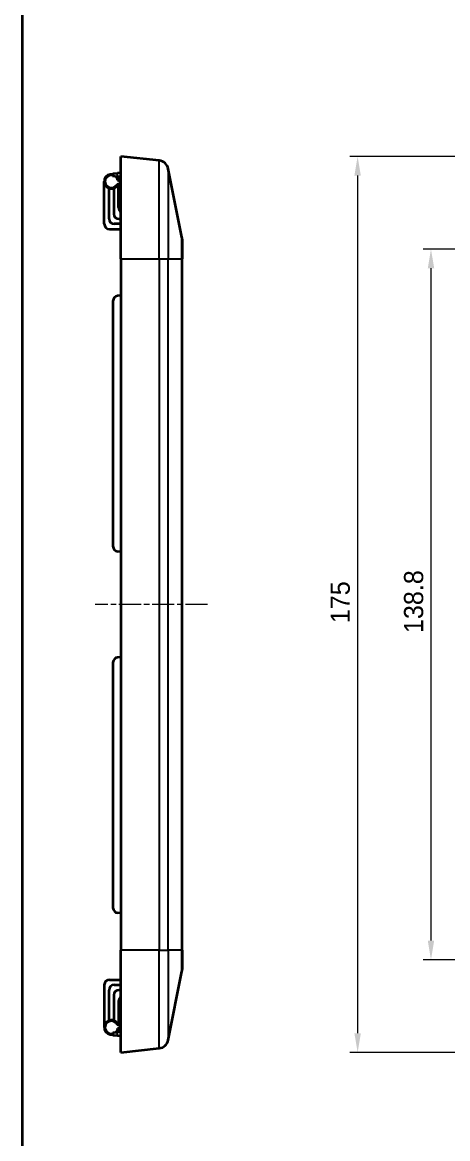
# Model space of a CAD drawing. Header units: millimetres. Extents: x 22 to 2984, y 12 to 577.
# Drawn here: x 1410.2 to 1493.4, y 233.6 to 451.6 of the extents above; entities that cross this region are included whole.
import ezdxf

# ---------------------------------------------------------------- set-up
doc = ezdxf.new("R2010")
doc.units = ezdxf.units.MM
doc.header["$LTSCALE"] = 1.5
doc.linetypes.add('CHAIN', pattern=[0.3543, 0.2362, -0.0295, 0.0591, -0.0295])
doc.layers.get('Defpoints').update_dxf_attribs({"lineweight": 25})
for name, color, linetype, lineweight in [('Border (ISO)', 7, 'Continuous', 35), ('Dimension (ISO)', 7, 'Continuous', 18), ('Visible (ISO)', 7, 'Continuous', 35), ('Visible Narrow (ISO)', 7, 'Continuous', 25)]:
    doc.layers.add(name, color=color, linetype=linetype, lineweight=lineweight)
doc.layers.add('Centerline (ISO)', color=7, linetype='Continuous', lineweight=18, true_color=0x80ffff)
doc.styles.add('Note Text (TK)', font='MS PGothic.ttf')
doc.dimstyles.new('Default - Method 1b (TK)', dxfattribs={"dimscale": 1.5, "dimtxt": 2.5, "dimasz": 2.5, "dimexe": 1, "dimexo": 1.5, "dimgap": 1, "dimtad": 1, "dimtoh": 1, "dimrnd": 1e-08, "dimdsep": 46, "dimtxsty": 'Note Text (TK)', "dimcen": 0.09, "dimdle": 5, "dimclrd": 100, "dimclre": 100, "dimclrt": 7, "dimadec": 1, "dimazin": 1, "dimtfac": 1, "dimtmove": 0, "dimatfit": 3, "dimfxl": 1, "dimtolj": 1, "dimlwd": -1, "dimlwe": -1, "dimarcsym": 0})

# ---------------------------------------------------------------- blocks, each defined once
blk = doc.blocks.new('図面枠 tk図枠')
at = {"layer": 'Border (ISO)'}
blk.add_line((14.5, 289), (14.5, 8), dxfattribs=at)
blk = doc.blocks.new('*D43')
at = {"layer": 'Defpoints', "color": 0, "transparency": 16777216}
for p in [(1524.35, 407.3), (1490.1, 268.5), (1524.35, 268.5)]:
    blk.add_point(p, dxfattribs=at)
at = {"layer": 'Dimension (ISO)', "color": 100, "transparency": 16777216}
for p, q in [((1522.1, 407.3), (1488.6, 407.3)), ((1490.1, 403.55), (1490.1, 272.25)), ((1522.1, 268.5), (1488.6, 268.5))]:
    blk.add_line(p, q, dxfattribs=at)
for points in [[(1489.48, 403.55), (1490.73, 403.55), (1490.1, 407.3)], [(1489.48, 272.25), (1490.73, 272.25), (1490.1, 268.5)]]:
    blk.add_solid(points, dxfattribs=at)
at = {"layer": 'Dimension (ISO)', "color": 7, "transparency": 16777216, "insert": (1486.73, 332.31), "char_height": 3.75, "attachment_point": 4, "rotation": 90, "style": 'Note Text (TK)'}
blk.add_mtext('\\A1;138.8', dxfattribs=at)
blk = doc.blocks.new('*D44')
at = {"layer": 'Defpoints', "color": 0, "transparency": 16777216}
for p in [(1524.25, 425.4), (1475.77, 250.4), (1524.25, 250.4)]:
    blk.add_point(p, dxfattribs=at)
at = {"layer": 'Dimension (ISO)', "color": 100, "transparency": 16777216}
for p, q in [((1522, 425.4), (1474.27, 425.4)), ((1475.77, 421.65), (1475.77, 254.15)), ((1522, 250.4), (1474.27, 250.4))]:
    blk.add_line(p, q, dxfattribs=at)
for points in [[(1475.14, 421.65), (1476.39, 421.65), (1475.77, 425.4)], [(1475.14, 254.15), (1476.39, 254.15), (1475.77, 250.4)]]:
    blk.add_solid(points, dxfattribs=at)
at = {"layer": 'Dimension (ISO)', "color": 7, "transparency": 16777216, "insert": (1472.39, 334.24), "char_height": 3.75, "attachment_point": 4, "rotation": 90, "style": 'Note Text (TK)'}
blk.add_mtext('\\A1;175', dxfattribs=at)

msp = doc.modelspace()

# ---------------------------------------------------------------- linework, layer by layer
at = {"layer": 'Centerline (ISO)', "linetype": 'CHAIN', "ltscale": 12.201603}
msp.add_line((1446.42966, 337.90307), (1424.4685, 337.90307), dxfattribs=at)
at = {"layer": 'Visible (ISO)'}
for p, q in [((1429.4685, 405.40307), (1429.4685, 425.40307)), ((1437.01501, 424.56457), (1429.4685, 425.40307)), ((1441.42966, 409.59726), (1438.75531, 422.96903)), ((1427.9685, 422.07184), (1428.88135, 422.1517)), ((1427.9685, 422.07184), (1427.9685, 421.50969)), ((1428.88135, 421.42982), (1427.9685, 421.50969)), ((1429.4685, 422.20307), (1428.88135, 422.1517)), ((1429.4685, 421.37845), (1428.88135, 421.42982)), ((1429.01654, 421.0259), (1429.4685, 420.70307)), ((1429.4685, 420.65982), (1429.0185, 420.87388)), ((1426.2685, 412.20307), (1426.2685, 420.50307)), ((1427.2185, 413.20307), (1427.2185, 419.17736)), ((1428.1185, 419.17736), (1428.1185, 414.20307)), ((1428.89616, 419.83012), (1429.4685, 420.03482)), ((1429.0685, 415.40307), (1429.0685, 419.89176)), ((1429.4685, 412.20307), (1428.2185, 412.20307)), ((1429.1185, 413.20307), (1429.4685, 413.20307)), ((1427.2685, 411.20307), (1429.4685, 411.20307)), ((1441.4685, 409.20503), (1441.4685, 405.40307)), ((1429.4685, 405.40307), (1429.4685, 270.40307)), ((1441.4685, 270.40307), (1441.4685, 405.40307)), ((1427.9685, 397.1555), (1427.9685, 349.25063)), ((1429.4685, 398.20307), (1428.88135, 398.1517)), ((1429.4685, 348.20307), (1428.88135, 348.25444)), ((1429.4685, 327.60307), (1428.88135, 327.5517)), ((1427.9685, 326.5555), (1427.9685, 278.65063)), ((1429.4685, 277.60307), (1428.88135, 277.65444)), ((1429.4685, 250.40307), (1429.4685, 270.40307)), ((1441.4685, 270.40307), (1441.4685, 266.60111)), ((1438.75531, 252.8371), (1441.42966, 266.20888)), ((1427.2685, 264.60307), (1429.4685, 264.60307)), ((1426.2685, 263.60307), (1426.2685, 255.30307)), ((1427.2185, 256.62878), (1427.2185, 262.60307)), ((1428.1185, 261.60307), (1428.1185, 256.62878)), ((1428.2185, 263.60307), (1429.4685, 263.60307)), ((1429.4685, 262.60307), (1429.1185, 262.60307)), ((1429.0685, 260.40307), (1429.0685, 255.91438)), ((1429.4685, 255.77131), (1428.89616, 255.97602)), ((1429.01654, 254.78024), (1429.4685, 255.10307)), ((1429.0185, 254.93226), (1429.4685, 255.14631)), ((1427.9685, 254.29645), (1428.88135, 254.37631)), ((1427.9685, 254.29645), (1427.9685, 253.7343)), ((1428.88135, 253.65444), (1427.9685, 253.7343)), ((1429.4685, 254.42768), (1428.88135, 254.37631)), ((1429.4685, 253.60307), (1428.88135, 253.65444)), ((1429.4685, 250.40307), (1437.01501, 251.24157))]:
    msp.add_line(p, q, dxfattribs=at)
for centre, radius, start, end in [((1436.79415, 422.5768), 2, 11.3099325, 83.6598083), ((1427.6685, 420.50307), 1.4, 77.6263749, 331.2704109), ((1427.6685, 420.50307), 1.4, 15.3588856, 42.3032097), ((1429.19092, 421.27002), 0.3, 148.8496274, 234.4623222), ((1429.1185, 414.20307), 1, 180, 270), ((1430.2685, 415.40307), 1.2, 180, 228.1896851), ((1427.2685, 412.20307), 1, 180, 270), ((1428.2185, 413.20307), 1, 180, 270), ((1439.4685, 409.20503), 2, 0, 11.3099325), ((1428.9685, 397.1555), 1, 95, 180), ((1428.9685, 349.25063), 1, 180, 265), ((1428.9685, 326.5555), 1, 95, 180), ((1428.9685, 278.65063), 1, 180, 265), ((1439.4685, 266.60111), 2, 348.6900675, 0), ((1427.2685, 263.60307), 1, 90, 180), ((1428.2185, 262.60307), 1, 90, 180), ((1429.1185, 261.60307), 1, 90, 180), ((1430.2685, 260.40307), 1.2, 131.8103149, 180), ((1427.6685, 255.30307), 1.4, 28.7295891, 282.3736251), ((1427.6685, 255.30307), 1.4, 317.6967903, 344.6411144), ((1429.19092, 254.53612), 0.3, 125.5376778, 211.1503726), ((1436.79415, 253.22934), 2, 276.3401917, 348.6900675)]:
    msp.add_arc(centre, radius, start, end, dxfattribs=at)
for points, knots in [([(1428.84598, 420.73447), (1428.84657, 420.73493), (1428.84716, 420.73539), (1428.86127, 420.74636), (1428.87472, 420.75692), (1428.90076, 420.77756), (1428.91334, 420.78761), (1428.94468, 420.81287), (1428.96225, 420.82724), (1428.9902, 420.85027), (1429.00083, 420.85911), (1429.01492, 420.87087), (1429.0185, 420.87388), (1429.0185, 420.87388)], [-0.03319455101, -0.03319455101, -0.03319455101, -0.03319455101, -0.03297061693, -0.03297061693, -0.02785066636, -0.02785066636, -0.02279869045, -0.02279869045, -0.01460610242, -0.01460610242, -0.00714210914, -0.00714210914, 0, 0, 0, 0]), ([(1428.89616, 419.83012), (1428.89616, 419.83012), (1428.89305, 419.83377), (1428.88084, 419.84802), (1428.8717, 419.85867), (1428.8479, 419.88617), (1428.83314, 419.9031), (1428.80734, 419.93236), (1428.79738, 419.94357), (1428.77681, 419.96659), (1428.76623, 419.97835), (1428.75508, 419.99064), (1428.75459, 419.99118), (1428.7541, 419.99172)], [-0.03253907793, -0.03253907793, -0.03253907793, -0.03253907793, -0.02518729494, -0.02518729494, -0.01759605183, -0.01759605183, -0.00947667652, -0.00947667652, -0.00475941776, -0.00475941776, 0, 0, 0.00021883309, 0.00021883309, 0.00021883309, 0.00021883309]), ([(1428.7541, 255.81442), (1428.75459, 255.81496), (1428.75508, 255.8155), (1428.76623, 255.82779), (1428.77681, 255.83955), (1428.79738, 255.86257), (1428.80734, 255.87378), (1428.83314, 255.90304), (1428.8479, 255.91997), (1428.8717, 255.94747), (1428.88084, 255.95811), (1428.89305, 255.97237), (1428.89616, 255.97602), (1428.89616, 255.97602)], [-0.03267263267, -0.03267263267, -0.03267263267, -0.03267263267, -0.03245436927, -0.03245436927, -0.02770734166, -0.02770734166, -0.02300236329, -0.02300236329, -0.01490412507, -0.01490412507, -0.00733264416, -0.00733264416, 0, 0, 0, 0]), ([(1429.0185, 254.93226), (1429.0185, 254.93226), (1429.01492, 254.93526), (1429.00083, 254.94703), (1428.9902, 254.95587), (1428.96225, 254.9789), (1428.94468, 254.99326), (1428.91334, 255.01852), (1428.90076, 255.02858), (1428.87472, 255.04922), (1428.86127, 255.05978), (1428.84716, 255.07075), (1428.84657, 255.07121), (1428.84598, 255.07167)], [-0.03308857852, -0.03308857852, -0.03308857852, -0.03308857852, -0.02592091649, -0.02592091649, -0.01843021869, -0.01843021869, -0.01020831939, -0.01020831939, -0.00513826862, -0.00513826862, 0, 0, 0.00022473526, 0.00022473526, 0.00022473526, 0.00022473526])]:
    msp.add_open_spline(points, degree=3, knots=knots, dxfattribs=at)
at = {"layer": 'Visible Narrow (ISO)'}
for p, q in [((1437.01501, 405.40307), (1437.01501, 424.56457)), ((1438.75531, 422.96903), (1438.75531, 405.40307)), ((1428.88135, 421.42982), (1428.88135, 422.1517)), ((1429.4685, 420.24723), (1428.7541, 419.99172)), ((1428.84598, 420.73447), (1429.4685, 420.43835)), ((1441.42966, 405.40307), (1441.42966, 409.59726)), ((1429.4685, 405.40307), (1437.01501, 405.40307)), ((1437.01501, 405.40307), (1438.75531, 405.40307)), ((1437.01501, 405.40307), (1437.01501, 270.40307)), ((1438.75531, 270.40307), (1438.75531, 405.40307)), ((1438.75531, 405.40307), (1441.42966, 405.40307)), ((1441.42966, 405.40307), (1441.42966, 270.40307)), ((1441.42966, 405.40307), (1441.4685, 405.40307)), ((1437.01501, 270.40307), (1429.4685, 270.40307)), ((1437.01501, 270.40307), (1438.75531, 270.40307)), ((1437.01501, 251.24157), (1437.01501, 270.40307)), ((1438.75531, 270.40307), (1438.75531, 252.8371)), ((1441.42966, 270.40307), (1438.75531, 270.40307)), ((1441.42966, 266.20888), (1441.42966, 270.40307)), ((1441.42966, 270.40307), (1441.4685, 270.40307)), ((1428.7541, 255.81442), (1429.4685, 255.55891)), ((1429.4685, 255.36779), (1428.84598, 255.07167)), ((1428.88135, 253.65444), (1428.88135, 254.37631))]:
    msp.add_line(p, q, dxfattribs=at)
for centre, start, end in [((1427.6685, 420.50307), 75.5224878, 334.7781792), ((1427.6685, 420.50307), 11.1182101, 54.0308713), ((1427.6685, 255.30307), 25.2218208, 284.4775122), ((1427.6685, 255.30307), 305.9691287, 348.8817899)]:
    msp.add_arc(centre, 1.2, start, end, dxfattribs=at)

# ---------------------------------------------------------------- block references
at = {"xscale": 2, "yscale": 2, "zscale": 2}
msp.add_blockref('図面枠 tk図枠', (1381.25, -4), dxfattribs=at)

# ---------------------------------------------------------------- dimensions: what is measured, and where the dimension line sits
at = {"layer": 'Dimension (ISO)', "color": 100, "true_color": 0x00ff3f}
for base, p1, p2, angle, picture, middle in [((1475.7696, 250.40307), (1524.25158, 425.40307), (1524.25158, 250.40307), 90, '*D44', (1475.7696, 337.90307)), ((1490.10114, 268.50307), (1524.35158, 407.30307), (1524.35158, 268.50307), 270, '*D43', (1490.10114, 337.90307))]:
    dim = msp.add_linear_dim(base=base, p1=p1, p2=p2, angle=angle, dimstyle='Default - Method 1b (TK)', override={"dimtoh": 0, "dimdec": 2, "dimtp": 0, "dimtm": 0, "dimtdec": 2, "dimtofl": 0, "dimatfit": 1}, dxfattribs=at)
    dim.commit()
    dim.dimension.update_dxf_attribs({"geometry": picture, "text_midpoint": middle, "dimtype": 160})

doc.saveas('drawing.dxf')
